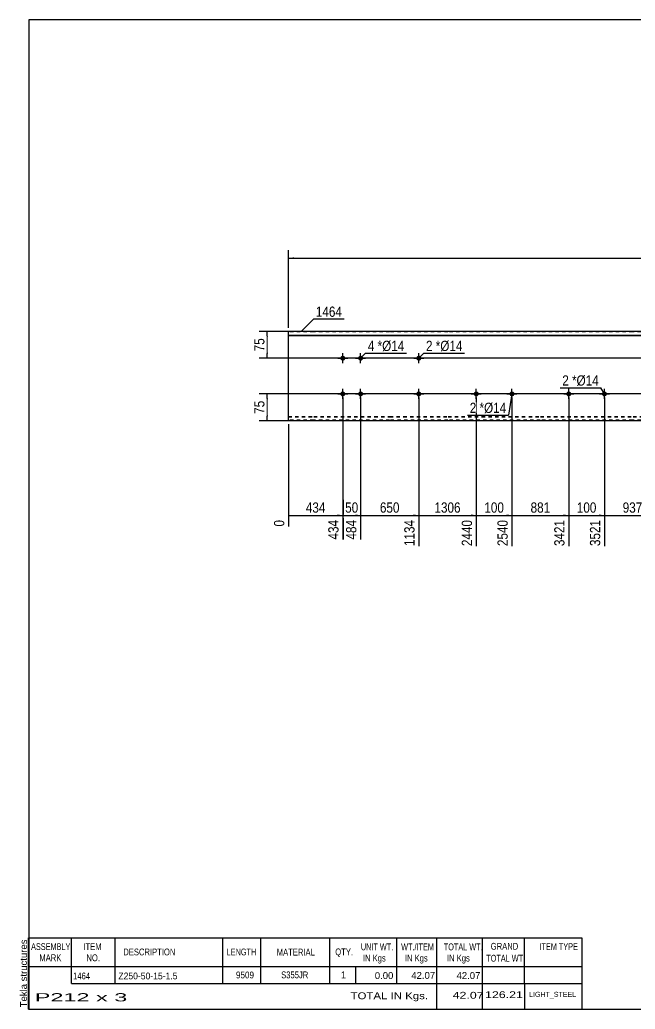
# Model space of a CAD drawing. Header units: millimetres. Extents: x -75 to 327, y -177 to 100.
# Drawn here: x -75.3 to 97.1, y -177.3 to 99.8 of the extents above; entities that cross this region are included whole.
import ezdxf

# ---------------------------------------------------------------- set-up
doc = ezdxf.new("R2010")
doc.units = ezdxf.units.MM
doc.linetypes.add('DXK_LINE_DOT1', pattern=[1.8814, 0.9407, -0.9407])
doc.styles.add('Arial', font='ARIAL.TTF', dxfattribs={"height": 0.2})
doc.styles.add('Arial Narrow', font='ARIALN.TTF', dxfattribs={"height": 0.2})

# ---------------------------------------------------------------- blocks, each defined once
blk = doc.blocks.new('Unknown-629090974-1769')
at = {"color": 5, "linetype": 'Continuous'}
for p, q in [((327.25, 99.75), (-72.75, 99.75)), ((-72.75, 99.75), (-72.75, -177.25)), ((327.25, -177.25), (327.25, 99.75)), ((-72.75, -177.25), (327.25, -177.25))]:
    blk.add_line(p, q, dxfattribs=at)
at = {"color": 174, "linetype": 'Continuous', "style": 'Arial'}
blk.add_text('Tekla structures', height=1.9102, rotation=90, dxfattribs=at).set_placement((-73.25, -176.75))
blk = doc.blocks.new('Bolt-629090974-1223 - 1203')
at = {"linetype": 'Continuous'}
for points in [[(52.59, -4.3, -1), (52.59, -5.7, -1)], [(62.59, -4.3, -1), (62.59, -5.7, -1)]]:
    blk.add_hatch(color=3, dxfattribs=at).paths.add_polyline_path(points)
at = {"color": 3, "linetype": 'Continuous'}
for p, q in [((51.19, -5), (53.99, -5)), ((52.59, -6.4), (52.59, -3.6)), ((61.19, -5), (63.99, -5)), ((62.59, -6.4), (62.59, -3.6))]:
    blk.add_line(p, q, dxfattribs=at)
blk = doc.blocks.new('Part-629090974-1218 - 1203')
at = {"color": 2, "linetype": 'Continuous'}
for p, q in [((0, -12.5), (0, 12.5)), ((7, 12.5), (0, 12.5)), ((0, 11.44), (7, 11.44)), ((0, 11.33), (7, 11.33)), ((28.29, 12.5), (7.1, 12.5)), ((7.1, 11.44), (28.29, 11.44)), ((7.1, 11.33), (28.29, 11.33)), ((44.59, 12.5), (28.39, 12.5)), ((28.39, 11.44), (44.59, 11.44)), ((28.39, 11.33), (44.59, 11.33)), ((70.49, 12.5), (44.69, 12.5)), ((44.69, 11.44), (70.49, 11.44)), ((44.69, 11.33), (70.49, 11.33)), ((96.39, 12.5), (70.59, 12.5)), ((70.59, 11.44), (96.39, 11.44)), ((70.59, 11.33), (96.39, 11.33)), ((111.89, 12.5), (96.49, 12.5)), ((96.49, 11.44), (111.89, 11.44)), ((96.49, 11.33), (111.89, 11.33)), ((137.79, 12.5), (111.99, 12.5)), ((111.99, 11.44), (137.79, 11.44)), ((111.99, 11.33), (137.79, 11.33)), ((163.69, 12.5), (137.89, 12.5)), ((137.89, 11.44), (163.69, 11.44)), ((137.89, 11.33), (163.69, 11.33)), ((179.98, 12.5), (163.79, 12.5)), ((163.79, 11.44), (179.98, 11.44)), ((163.79, 11.33), (179.98, 11.33)), ((196.28, 12.5), (180.08, 12.5)), ((180.08, 11.44), (196.28, 11.44)), ((180.08, 11.33), (196.28, 11.33)), ((228.97, 12.5), (196.38, 12.5)), ((196.38, 11.44), (228.97, 11.44)), ((196.38, 11.33), (228.97, 11.33)), ((245.27, 12.5), (229.07, 12.5)), ((229.07, 11.44), (245.27, 11.44)), ((229.07, 11.33), (245.27, 11.33)), ((255.96, 12.5), (245.37, 12.5)), ((245.37, 11.44), (255.96, 11.44)), ((245.37, 11.33), (255.96, 11.33)), ((255.96, 12.5), (255.96, -12.5)), ((7, -12.5), (0, -12.5)), ((28.29, -12.5), (7.1, -12.5)), ((44.59, -12.5), (28.39, -12.5)), ((70.49, -12.5), (44.69, -12.5)), ((96.39, -12.5), (70.59, -12.5)), ((111.89, -12.5), (96.49, -12.5)), ((137.79, -12.5), (111.99, -12.5)), ((163.69, -12.5), (137.89, -12.5)), ((179.98, -12.5), (163.79, -12.5)), ((196.28, -12.5), (180.08, -12.5)), ((228.97, -12.5), (196.38, -12.5)), ((245.27, -12.5), (229.07, -12.5)), ((255.96, -12.5), (245.37, -12.5))]:
    blk.add_line(p, q, dxfattribs=at)
at = {"color": 7, "linetype": 'DXK_LINE_DOT1'}
for p, q in [((7, 12.35), (0, 12.35)), ((28.29, 12.35), (7.1, 12.35)), ((44.59, 12.35), (28.39, 12.35)), ((70.49, 12.35), (44.69, 12.35)), ((96.39, 12.35), (70.59, 12.35)), ((111.89, 12.35), (96.49, 12.35)), ((137.79, 12.35), (111.99, 12.35)), ((163.69, 12.35), (137.89, 12.35)), ((179.98, 12.35), (163.79, 12.35)), ((196.28, 12.35), (180.08, 12.35)), ((228.97, 12.35), (196.38, 12.35)), ((245.27, 12.35), (229.07, 12.35)), ((255.96, 12.35), (245.37, 12.35)), ((0, -11.33), (7, -11.33)), ((0, -11.44), (7, -11.44)), ((7, -12.35), (0, -12.35)), ((7.1, -11.33), (28.29, -11.33)), ((7.1, -11.44), (28.29, -11.44)), ((28.29, -12.35), (7.1, -12.35)), ((28.39, -11.33), (44.59, -11.33)), ((28.39, -11.44), (44.59, -11.44)), ((44.59, -12.35), (28.39, -12.35)), ((44.69, -11.33), (70.49, -11.33)), ((44.69, -11.44), (70.49, -11.44)), ((70.49, -12.35), (44.69, -12.35)), ((70.59, -11.33), (96.39, -11.33)), ((70.59, -11.44), (96.39, -11.44)), ((96.39, -12.35), (70.59, -12.35)), ((96.49, -11.33), (111.89, -11.33)), ((96.49, -11.44), (111.89, -11.44)), ((111.89, -12.35), (96.49, -12.35)), ((111.99, -11.33), (137.79, -11.33)), ((111.99, -11.44), (137.79, -11.44)), ((137.79, -12.35), (111.99, -12.35)), ((137.89, -11.33), (163.69, -11.33)), ((137.89, -11.44), (163.69, -11.44)), ((163.69, -12.35), (137.89, -12.35)), ((163.79, -11.33), (179.98, -11.33)), ((163.79, -11.44), (179.98, -11.44)), ((179.98, -12.35), (163.79, -12.35)), ((180.08, -11.33), (196.28, -11.33)), ((180.08, -11.44), (196.28, -11.44)), ((196.28, -12.35), (180.08, -12.35)), ((196.38, -11.33), (228.97, -11.33)), ((196.38, -11.44), (228.97, -11.44)), ((228.97, -12.35), (196.38, -12.35)), ((229.07, -11.33), (245.27, -11.33)), ((229.07, -11.44), (245.27, -11.44)), ((245.27, -12.35), (229.07, -12.35)), ((245.37, -11.33), (255.96, -11.33)), ((245.37, -11.44), (255.96, -11.44)), ((255.96, -12.35), (245.37, -12.35))]:
    blk.add_line(p, q, dxfattribs=at)
blk = doc.blocks.new('Bolt-629090974-1219 - 1203')
at = {"linetype": 'Continuous'}
for points in [[(35.79, 5, -1), (37.19, 5, -1)], [(35.79, -5, -1), (37.19, -5, -1)]]:
    blk.add_hatch(color=3, dxfattribs=at).paths.add_polyline_path(points)
at = {"color": 3, "linetype": 'Continuous'}
for p, q in [((36.49, 3.6), (36.49, 6.4)), ((35.09, 5), (37.89, 5)), ((35.09, -5), (37.89, -5)), ((36.49, -6.4), (36.49, -3.6))]:
    blk.add_line(p, q, dxfattribs=at)
blk = doc.blocks.new('Bolt-629090974-1222 - 1203')
at = {"linetype": 'Continuous'}
for points in [[(78.49, -4.3, -1), (78.49, -5.7, -1)], [(88.49, -4.3, -1), (88.49, -5.7, -1)]]:
    blk.add_hatch(color=3, dxfattribs=at).paths.add_polyline_path(points)
at = {"color": 3, "linetype": 'Continuous'}
for p, q in [((77.09, -5), (79.89, -5)), ((78.49, -6.4), (78.49, -3.6)), ((87.09, -5), (89.89, -5)), ((88.49, -6.4), (88.49, -3.6))]:
    blk.add_line(p, q, dxfattribs=at)
blk = doc.blocks.new('Bolt-629090974-1224 - 1203')
at = {"linetype": 'Continuous'}
for points in [[(14.5, 5, -1), (15.9, 5, -1)], [(19.5, 5, -1), (20.9, 5, -1)], [(14.5, -5, -1), (15.9, -5, -1)], [(19.5, -5, -1), (20.9, -5, -1)]]:
    blk.add_hatch(color=3, dxfattribs=at).paths.add_polyline_path(points)
at = {"color": 3, "linetype": 'Continuous'}
for p, q in [((15.2, 3.6), (15.2, 6.4)), ((20.2, 3.6), (20.2, 6.4)), ((13.8, 5), (16.6, 5)), ((18.8, 5), (21.6, 5)), ((13.8, -5), (16.6, -5)), ((15.2, -6.4), (15.2, -3.6)), ((18.8, -5), (21.6, -5)), ((20.2, -6.4), (20.2, -3.6))]:
    blk.add_line(p, q, dxfattribs=at)
blk = doc.blocks.new('StraightDimension-629090974-1284 - 1203')
at = {"linetype": 'Continuous'}
blk.add_hatch(color=7, dxfattribs=at).paths.add_polyline_path([(51.09, -38.75), (52.59, -39), (51.09, -39.25)])
at = {"color": 7, "linetype": 'Continuous'}
for p, q in [((36.49, -6), (36.49, -47.61)), ((52.59, -6), (52.59, -47.61)), ((36.49, -39), (52.59, -39))]:
    blk.add_line(p, q, dxfattribs=at)
at = {"color": 0}
blk.add_wipeout([(48.8, -38.85), (48.8, -34.65), (40.28, -34.65), (40.28, -38.85)], dxfattribs=at)
at = {"color": 3, "style": 'Arial Narrow'}
blk.add_text('1306', height=2.863, dxfattribs=at).set_placement((40.88, -38.25))
at = {"color": 0, "linetype": 'Continuous'}
blk.add_wipeout([(51.99, -39.7), (47.79, -39.7), (47.79, -48.21), (51.99, -48.21)], dxfattribs=at)
at = {"color": 3, "linetype": 'Continuous', "style": 'Arial Narrow'}
blk.add_text('2440', height=2.863, rotation=90.0002, dxfattribs=at).set_placement((51.39, -47.61))
blk = doc.blocks.new('StraightDimension-629090974-1283 - 1203')
at = {"linetype": 'Continuous'}
blk.add_hatch(color=7, dxfattribs=at).paths.add_polyline_path([(61.09, -38.75), (62.59, -39), (61.09, -39.25)])
at = {"color": 7, "linetype": 'Continuous'}
for p, q in [((52.59, -6), (52.59, -47.61)), ((62.59, -6), (62.59, -47.61)), ((52.59, -39), (62.59, -39))]:
    blk.add_line(p, q, dxfattribs=at)
at = {"color": 0}
blk.add_wipeout([(60.93, -38.85), (60.93, -34.65), (54.25, -34.65), (54.25, -38.85)], dxfattribs=at)
at = {"color": 3, "style": 'Arial Narrow'}
blk.add_text('100', height=2.863, dxfattribs=at).set_placement((54.85, -38.25))
at = {"color": 0, "linetype": 'Continuous'}
blk.add_wipeout([(61.99, -39.7), (57.79, -39.7), (57.79, -48.21), (61.99, -48.21)], dxfattribs=at)
at = {"color": 3, "linetype": 'Continuous', "style": 'Arial Narrow'}
blk.add_text('2540', height=2.863, rotation=90.0002, dxfattribs=at).set_placement((61.39, -47.61))
blk = doc.blocks.new('StraightDimension-629090974-1282 - 1203')
at = {"linetype": 'Continuous'}
blk.add_hatch(color=7, dxfattribs=at).paths.add_polyline_path([(76.99, -38.75), (78.49, -39), (76.99, -39.25)])
at = {"color": 7, "linetype": 'Continuous'}
for p, q in [((62.59, -6), (62.59, -47.61)), ((78.49, -6), (78.49, -47.61)), ((62.59, -39), (78.49, -39))]:
    blk.add_line(p, q, dxfattribs=at)
at = {"color": 0}
blk.add_wipeout([(73.88, -38.85), (73.88, -34.65), (67.2, -34.65), (67.2, -38.85)], dxfattribs=at)
at = {"color": 3, "style": 'Arial Narrow'}
blk.add_text('881', height=2.863, dxfattribs=at).set_placement((67.8, -38.25))
at = {"color": 0, "linetype": 'Continuous'}
blk.add_wipeout([(77.89, -39.7), (73.69, -39.7), (73.69, -48.21), (77.89, -48.21)], dxfattribs=at)
at = {"color": 3, "linetype": 'Continuous', "style": 'Arial Narrow'}
blk.add_text('3421', height=2.863, rotation=90.0002, dxfattribs=at).set_placement((77.29, -47.61))
blk = doc.blocks.new('StraightDimension-629090974-1286 - 1203')
at = {"linetype": 'Continuous'}
blk.add_hatch(color=7, dxfattribs=at).paths.add_polyline_path([(18.7, -38.75), (20.2, -39), (18.7, -39.25)])
at = {"color": 7, "linetype": 'Continuous'}
for p, q in [((15.2, -6), (15.2, -45.78)), ((20.2, -6), (20.2, -45.78)), ((15.2, -39), (20.2, -39))]:
    blk.add_line(p, q, dxfattribs=at)
at = {"color": 0}
blk.add_wipeout([(20.13, -38.85), (20.13, -34.65), (15.27, -34.65), (15.27, -38.85)], dxfattribs=at)
at = {"color": 3, "style": 'Arial Narrow'}
blk.add_text('50', height=2.863, dxfattribs=at).set_placement((15.87, -38.25))
at = {"color": 0, "linetype": 'Continuous'}
blk.add_wipeout([(19.6, -39.7), (15.4, -39.7), (15.4, -46.38), (19.6, -46.38)], dxfattribs=at)
at = {"color": 3, "linetype": 'Continuous', "style": 'Arial Narrow'}
blk.add_text('484', height=2.863, rotation=90.0002, dxfattribs=at).set_placement((19, -45.78))
blk = doc.blocks.new('StraightDimension-629090974-1280 - 1203')
at = {"linetype": 'Continuous'}
blk.add_hatch(color=7, dxfattribs=at).paths.add_polyline_path([(102.69, -38.75), (104.19, -39), (102.69, -39.25)])
at = {"color": 7, "linetype": 'Continuous'}
for p, q in [((88.49, -6), (88.49, -47.61)), ((104.19, -6), (104.19, -47.61)), ((88.49, -39), (104.19, -39))]:
    blk.add_line(p, q, dxfattribs=at)
at = {"color": 0}
blk.add_wipeout([(99.68, -38.85), (99.68, -34.65), (93, -34.65), (93, -38.85)], dxfattribs=at)
at = {"color": 3, "style": 'Arial Narrow'}
blk.add_text('937', height=2.863, dxfattribs=at).set_placement((93.6, -38.25))
at = {"color": 0, "linetype": 'Continuous'}
blk.add_wipeout([(103.59, -39.7), (99.39, -39.7), (99.39, -48.21), (103.59, -48.21)], dxfattribs=at)
at = {"color": 3, "linetype": 'Continuous', "style": 'Arial Narrow'}
blk.add_text('4459', height=2.863, rotation=90.0002, dxfattribs=at).set_placement((102.99, -47.61))
blk = doc.blocks.new('StraightDimension-629090974-1354 - 1203')
at = {"linetype": 'Continuous'}
for points in [[(-6.25, 11), (-6, 12.5), (-5.75, 11)], [(-5.75, 6.5), (-6, 5), (-6.25, 6.5)]]:
    blk.add_hatch(color=7, dxfattribs=at).paths.add_polyline_path(points)
at = {"color": 7, "linetype": 'Continuous'}
for p, q in [((14.2, 12.5), (-8.25, 12.5)), ((-6, 5), (-6, 12.5)), ((170.88, 5), (-8.25, 5))]:
    blk.add_line(p, q, dxfattribs=at)
at = {"color": 0}
blk.add_wipeout([(-6.15, 11.18), (-10.35, 11.18), (-10.35, 6.32), (-6.15, 6.32)], dxfattribs=at)
at = {"color": 3, "style": 'Arial Narrow'}
blk.add_text('75', height=2.863, rotation=90.0002, dxfattribs=at).set_placement((-6.75, 6.92))
blk = doc.blocks.new('StraightDimension-629090974-1287 - 1203')
at = {"linetype": 'Continuous'}
blk.add_hatch(color=7, dxfattribs=at).paths.add_polyline_path([(13.7, -38.75), (15.2, -39), (13.7, -39.25)])
at = {"color": 7, "linetype": 'Continuous'}
for p, q in [((15.2, -6), (15.2, -45.78)), ((0, -13.5), (0, -42.13)), ((0, -39), (15.2, -39))]:
    blk.add_line(p, q, dxfattribs=at)
at = {"color": 0}
blk.add_wipeout([(10.94, -38.85), (10.94, -34.65), (4.26, -34.65), (4.26, -38.85)], dxfattribs=at)
at = {"color": 0, "linetype": 'Continuous'}
blk.add_wipeout([(-0.6, -39.7), (-4.8, -39.7), (-4.8, -42.73), (-0.6, -42.73)], dxfattribs=at)
at = {"color": 3, "style": 'Arial Narrow'}
blk.add_text('434', height=2.863, dxfattribs=at).set_placement((4.86, -38.25))
at = {"color": 3, "linetype": 'Continuous', "style": 'Arial Narrow'}
blk.add_text('0', height=2.86, rotation=90.0002, dxfattribs=at).set_placement((-1.2, -42.13))
at = {"color": 0, "linetype": 'Continuous'}
blk.add_wipeout([(14.6, -39.7), (10.4, -39.7), (10.4, -46.38), (14.6, -46.38)], dxfattribs=at)
at = {"color": 3, "linetype": 'Continuous', "style": 'Arial Narrow'}
blk.add_text('434', height=2.863, rotation=90.0002, dxfattribs=at).set_placement((14, -45.78))
blk = doc.blocks.new('StraightDimension-629090974-1281 - 1203')
at = {"linetype": 'Continuous'}
blk.add_hatch(color=7, dxfattribs=at).paths.add_polyline_path([(86.99, -38.75), (88.49, -39), (86.99, -39.25)])
at = {"color": 7, "linetype": 'Continuous'}
for p, q in [((78.49, -6), (78.49, -47.61)), ((88.49, -6), (88.49, -47.61)), ((78.49, -39), (88.49, -39))]:
    blk.add_line(p, q, dxfattribs=at)
at = {"color": 0}
blk.add_wipeout([(86.83, -38.85), (86.83, -34.65), (80.15, -34.65), (80.15, -38.85)], dxfattribs=at)
at = {"color": 3, "style": 'Arial Narrow'}
blk.add_text('100', height=2.863, dxfattribs=at).set_placement((80.75, -38.25))
at = {"color": 0, "linetype": 'Continuous'}
blk.add_wipeout([(87.89, -39.7), (83.69, -39.7), (83.69, -48.21), (87.89, -48.21)], dxfattribs=at)
at = {"color": 3, "linetype": 'Continuous', "style": 'Arial Narrow'}
blk.add_text('3521', height=2.863, rotation=90.0002, dxfattribs=at).set_placement((87.29, -47.61))
blk = doc.blocks.new('StraightDimension-629090974-1285 - 1203')
at = {"linetype": 'Continuous'}
blk.add_hatch(color=7, dxfattribs=at).paths.add_polyline_path([(34.99, -38.75), (36.49, -39), (34.99, -39.25)])
at = {"color": 7, "linetype": 'Continuous'}
for p, q in [((20.2, -6), (20.2, -45.78)), ((36.49, -6), (36.49, -47.61)), ((20.2, -39), (36.49, -39))]:
    blk.add_line(p, q, dxfattribs=at)
at = {"color": 0}
blk.add_wipeout([(31.69, -38.85), (31.69, -34.65), (25, -34.65), (25, -38.85)], dxfattribs=at)
at = {"color": 3, "style": 'Arial Narrow'}
blk.add_text('650', height=2.863, dxfattribs=at).set_placement((25.6, -38.25))
at = {"color": 0, "linetype": 'Continuous'}
blk.add_wipeout([(35.89, -39.7), (31.69, -39.7), (31.69, -48.21), (35.89, -48.21)], dxfattribs=at)
at = {"color": 3, "linetype": 'Continuous', "style": 'Arial Narrow'}
blk.add_text('1134', height=2.863, rotation=90.0002, dxfattribs=at).set_placement((35.29, -47.61))
blk = doc.blocks.new('StraightDimension-629090974-1362 - 1203')
at = {"linetype": 'Continuous'}
for points in [[(-6.25, -6.5), (-6, -5), (-5.75, -6.5)], [(-5.75, -11), (-6, -12.5), (-6.25, -11)]]:
    blk.add_hatch(color=7, dxfattribs=at).paths.add_polyline_path(points)
at = {"color": 7, "linetype": 'Continuous'}
for p, q in [((170.88, -5), (-8.25, -5)), ((-6, -12.5), (-6, -5)), ((14.2, -12.5), (-8.25, -12.5))]:
    blk.add_line(p, q, dxfattribs=at)
at = {"color": 0}
blk.add_wipeout([(-6.15, -6.32), (-10.35, -6.32), (-10.35, -11.18), (-6.15, -11.18)], dxfattribs=at)
at = {"color": 3, "style": 'Arial Narrow'}
blk.add_text('75', height=2.863, rotation=90.0002, dxfattribs=at).set_placement((-6.75, -10.58))
blk = doc.blocks.new('StraightDimension-629090974-1374 - 1203')
at = {"linetype": 'Continuous'}
for points in [[(1.5, 32.75), (0, 33), (1.5, 33.25)], [(254.46, 33.25), (255.96, 33), (254.46, 32.75)]]:
    blk.add_hatch(color=7, dxfattribs=at).paths.add_polyline_path(points)
at = {"color": 7, "linetype": 'Continuous'}
for p, q in [((0, 13.5), (0, 35.25)), ((255.96, 13.5), (255.96, 35.25)), ((0, 33), (255.96, 33))]:
    blk.add_line(p, q, dxfattribs=at)
at = {"color": 0}
blk.add_wipeout([(132.24, 33.15), (132.24, 37.35), (123.73, 37.35), (123.73, 33.15)], dxfattribs=at)
at = {"color": 3, "style": 'Arial Narrow'}
blk.add_text('9509', height=2.863, dxfattribs=at).set_placement((124.33, 33.75))
blk = doc.blocks.new('CBS_BOM-629090974-1832')
at = {"color": 7, "linetype": 'Continuous'}
for p, q in [((-72.78, -165.28), (-72.78, -157.28)), ((-72.78, -157.28), (82.14, -157.28)), ((-60.78, -165.28), (-60.78, -157.28)), ((-48.59, -165.28), (-48.59, -157.28)), ((-18.43, -165.28), (-18.43, -157.28)), ((-7.75, -165.28), (-7.75, -157.28)), ((11.57, -165.28), (11.57, -157.28)), ((30.37, -165.28), (30.37, -157.28)), ((41.58, -165.28), (41.58, -157.28)), ((54.37, -165.28), (54.37, -157.28)), ((66.12, -165.28), (66.12, -157.28)), ((82.14, -157.29), (82.14, -165.27)), ((-72.78, -165.28), (82.14, -165.28)), ((-72.78, -170.08), (-72.78, -165.28)), ((-60.78, -170.08), (-60.78, -165.28)), ((-48.59, -170.08), (-48.59, -165.28)), ((-18.43, -170.08), (-18.43, -165.28)), ((-7.75, -170.08), (-7.75, -165.28)), ((11.57, -170.08), (11.57, -165.28)), ((18.83, -170.08), (18.83, -165.28)), ((30.37, -170.08), (30.37, -165.28)), ((41.58, -170.08), (41.58, -165.28)), ((54.37, -170.08), (54.37, -165.28)), ((66.14, -170.08), (66.14, -165.28)), ((82.14, -165.28), (82.14, -170.08)), ((-72.78, -177.28), (-72.78, -170.1)), ((-60.78, -170.08), (82.14, -170.08)), ((41.58, -177.28), (41.58, -170.1)), ((54.37, -177.28), (54.37, -170.1)), ((66.18, -177.28), (66.18, -170.1)), ((82.14, -170.08), (82.14, -177.28)), ((-72.78, -177.28), (82.14, -177.28))]:
    blk.add_line(p, q, dxfattribs=at)
at = {"color": 3, "linetype": 'Continuous', "style": 'Arial'}
for s, height, width, p in [('ASSEMBLY', 1.91, 0.7, (-72.1, -160.71)), ('ITEM', 1.91, 0.8, (-57.45, -160.71)), ('DESCRIPTION', 1.9102, 0.8, (-46.27, -162.21)), ('LENGTH', 1.91, 0.7, (-17.32, -162.21)), ('MATERIAL', 1.91, 0.8, (-3.3, -162.26)), ('QTY.', 1.91, 0.8, (13.09, -162.18)), ('UNIT WT.', 1.91, 0.7, (20.26, -160.78)), ('WT./ITEM', 1.91, 0.7, (31.55, -160.78)), ('TOTAL WT.', 1.91, 0.7, (43.49, -160.78)), ('GRAND', 1.91, 0.8, (56.64, -160.62)), ('ITEM TYPE', 1.91, 0.7, (70.28, -160.7)), ('MARK', 1.91, 0.8, (-69.78, -163.84)), ('NO.', 1.91, 0.8, (-56.6, -163.84)), ('IN Kgs', 1.91, 0.8, (20.84, -163.92)), ('IN Kgs', 1.91, 0.8, (32.59, -163.92)), ('IN Kgs', 1.91, 0.8, (44.38, -163.92)), ('TOTAL WT.', 1.91, 0.7, (55.38, -163.96))]:
    blk.add_text(s, height=height, dxfattribs=dict(at, width=width)).set_placement(p)
at = {"color": 7, "linetype": 'Continuous', "style": 'Arial'}
for s, height, width, p in [('1464', 1.91, 0.8, (-60.32, -168.93)), ('Z250-50-15-1.5', 1.9102, 0.9, (-47.65, -168.93)), ('9509', 1.91, 0.85, (-14.71, -168.65)), ('S355JR', 1.91, 0.8, (-2.06, -168.62))]:
    blk.add_text(s, height=height, dxfattribs=dict(at, width=width)).set_placement(p)
for s, p in [('1', (14.66, -168.62)), ('0.00', (24.17, -168.81)), ('42.07', (34.39, -168.78)), ('42.07', (47.06, -168.81))]:
    blk.add_text(s, height=1.91, dxfattribs=at).set_placement(p)
at = {"color": 6, "linetype": 'Continuous', "style": 'Arial'}
for s, height, width, p in [('P212 x 3', 2.292, 2.05, (-71.06, -175.09)), ('TOTAL IN Kgs.', 1.9102, 1.2, (17.38, -174.48)), ('42.07', 1.91, 1.3, (45.97, -174.33)), ('126.21', 1.91, 1.3, (55.04, -174.17))]:
    blk.add_text(s, height=height, dxfattribs=dict(at, width=width)).set_placement(p)
blk.add_text('LIGHT_STEEL', height=1.4135, dxfattribs=at).set_placement((67.39, -173.83))
blk = doc.blocks.new('Mark-629090974-1400 - 1203')
at = {"color": 0}
blk.add_wipeout([(24.04, 7.01), (24.04, 10.01), (22.21, 10.01), (22.21, 7.01)], dxfattribs=at)
blk.add_wipeout([(24.04, 7.01), (24.04, 10.01), (22.21, 10.01), (22.21, 7.01)], dxfattribs=at)
at = {"color": 7, "linetype": 'Continuous'}
blk.add_line((20.2, 5), (21.61, 6.41), dxfattribs=at)
at = {"color": 0}
blk.add_wipeout([(26.22, 7.01), (26.22, 10.01), (24.94, 10.01), (24.94, 7.01)], dxfattribs=at)
blk.add_wipeout([(26.22, 7.01), (26.22, 10.01), (24.94, 10.01), (24.94, 7.01)], dxfattribs=at)
at = {"color": 3, "style": 'Arial Narrow'}
blk.add_text('4', height=2.86, dxfattribs=at).set_placement((22.21, 7.01))
at = {"color": 0}
blk.add_wipeout([(32.43, 7.01), (32.43, 10.01), (26.22, 10.01), (26.22, 7.01)], dxfattribs=at)
blk.add_wipeout([(32.43, 7.01), (32.43, 10.01), (26.22, 10.01), (26.22, 7.01)], dxfattribs=at)
at = {"color": 7, "linetype": 'Continuous'}
blk.add_line((21.61, 6.41), (33.03, 6.41), dxfattribs=at)
at = {"color": 3, "style": 'Arial Narrow'}
for s, height, p in [('*', 2.86, (24.94, 7.01)), ('Ø14', 2.863, (26.22, 7.01))]:
    blk.add_text(s, height=height, dxfattribs=at).set_placement(p)
blk = doc.blocks.new('Mark-629090974-1377 - 1203')
at = {"color": 0}
blk.add_wipeout([(14.9725, 16.5865), (14.9725, 19.5865), (7.66, 19.5865), (7.66, 16.5865)], dxfattribs=at)
blk.add_wipeout([(14.9725, 16.5865), (14.9725, 19.5865), (7.66, 19.5865), (7.66, 16.5865)], dxfattribs=at)
at = {"color": 7, "linetype": 'Continuous'}
for p, q in [((3.5245, 12.451), (7.06, 15.9865)), ((7.06, 15.9865), (15.5725, 15.9865))]:
    blk.add_line(p, q, dxfattribs=at)
at = {"color": 3, "style": 'Arial Narrow'}
blk.add_text('1464', height=2.86328, dxfattribs=at).set_placement((7.66, 16.5865))
blk = doc.blocks.new('Mark-629090974-1395 - 1203')
at = {"color": 0}
blk.add_wipeout([(40.33, 7.01), (40.33, 10.01), (38.51, 10.01), (38.51, 7.01)], dxfattribs=at)
blk.add_wipeout([(40.33, 7.01), (40.33, 10.01), (38.51, 10.01), (38.51, 7.01)], dxfattribs=at)
at = {"color": 7, "linetype": 'Continuous'}
blk.add_line((36.49, 5), (37.91, 6.41), dxfattribs=at)
at = {"color": 0}
blk.add_wipeout([(42.51, 7.01), (42.51, 10.01), (41.23, 10.01), (41.23, 7.01)], dxfattribs=at)
blk.add_wipeout([(42.51, 7.01), (42.51, 10.01), (41.23, 10.01), (41.23, 7.01)], dxfattribs=at)
at = {"color": 3, "style": 'Arial Narrow'}
blk.add_text('2', height=2.86, dxfattribs=at).set_placement((38.51, 7.01))
at = {"color": 0}
blk.add_wipeout([(48.72, 7.01), (48.72, 10.01), (42.51, 10.01), (42.51, 7.01)], dxfattribs=at)
blk.add_wipeout([(48.72, 7.01), (48.72, 10.01), (42.51, 10.01), (42.51, 7.01)], dxfattribs=at)
at = {"color": 7, "linetype": 'Continuous'}
blk.add_line((37.91, 6.41), (49.32, 6.41), dxfattribs=at)
at = {"color": 3, "style": 'Arial Narrow'}
for s, height, p in [('*', 2.86, (41.23, 7.01)), ('Ø14', 2.863, (42.51, 7.01))]:
    blk.add_text(s, height=height, dxfattribs=at).set_placement(p)
blk = doc.blocks.new('Mark-629090974-1398 - 1203')
at = {"color": 0}
blk.add_wipeout([(78.5, -2.67), (78.5, 0.33), (76.67, 0.33), (76.67, -2.67)], dxfattribs=at)
blk.add_wipeout([(78.5, -2.67), (78.5, 0.33), (76.67, 0.33), (76.67, -2.67)], dxfattribs=at)
blk.add_wipeout([(80.67, -2.67), (80.67, 0.33), (79.4, 0.33), (79.4, -2.67)], dxfattribs=at)
blk.add_wipeout([(80.67, -2.67), (80.67, 0.33), (79.4, 0.33), (79.4, -2.67)], dxfattribs=at)
at = {"color": 3, "style": 'Arial Narrow'}
blk.add_text('2', height=2.86, dxfattribs=at).set_placement((76.67, -2.67))
at = {"color": 0}
blk.add_wipeout([(86.89, -2.67), (86.89, 0.33), (80.67, 0.33), (80.67, -2.67)], dxfattribs=at)
blk.add_wipeout([(86.89, -2.67), (86.89, 0.33), (80.67, 0.33), (80.67, -2.67)], dxfattribs=at)
at = {"color": 7, "linetype": 'Continuous'}
for p in [(76.07, -3.27), (88.49, -5)]:
    blk.add_line(p, (87.49, -3.27), dxfattribs=at)
at = {"color": 3, "style": 'Arial Narrow'}
for s, height, p in [('*', 2.86, (79.4, -2.67)), ('Ø14', 2.863, (80.67, -2.67))]:
    blk.add_text(s, height=height, dxfattribs=at).set_placement(p)
blk = doc.blocks.new('Mark-629090974-1399 - 1203')
at = {"color": 0}
blk.add_wipeout([(52.6, -10.33), (52.6, -7.33), (50.77, -7.33), (50.77, -10.33)], dxfattribs=at)
blk.add_wipeout([(52.6, -10.33), (52.6, -7.33), (50.77, -7.33), (50.77, -10.33)], dxfattribs=at)
blk.add_wipeout([(54.77, -10.33), (54.77, -7.33), (53.5, -7.33), (53.5, -10.33)], dxfattribs=at)
blk.add_wipeout([(54.77, -10.33), (54.77, -7.33), (53.5, -7.33), (53.5, -10.33)], dxfattribs=at)
at = {"color": 3, "style": 'Arial Narrow'}
blk.add_text('2', height=2.86, dxfattribs=at).set_placement((50.77, -10.33))
at = {"color": 0}
blk.add_wipeout([(60.99, -10.33), (60.99, -7.33), (54.77, -7.33), (54.77, -10.33)], dxfattribs=at)
blk.add_wipeout([(60.99, -10.33), (60.99, -7.33), (54.77, -7.33), (54.77, -10.33)], dxfattribs=at)
at = {"color": 7, "linetype": 'Continuous'}
for p in [(62.59, -5), (50.17, -10.93)]:
    blk.add_line(p, (61.59, -10.93), dxfattribs=at)
at = {"color": 3, "style": 'Arial Narrow'}
for s, height, p in [('*', 2.86, (53.5, -10.33)), ('Ø14', 2.863, (54.77, -10.33))]:
    blk.add_text(s, height=height, dxfattribs=at).set_placement(p)

msp = doc.modelspace()

# ---------------------------------------------------------------- block references
for name in ['Unknown-629090974-1769', 'Part-629090974-1218 - 1203', 'Bolt-629090974-1224 - 1203', 'Bolt-629090974-1219 - 1203', 'Bolt-629090974-1223 - 1203', 'Bolt-629090974-1222 - 1203', 'CBS_BOM-629090974-1832']:
    msp.add_blockref(name, (0, 0))

# ---------------------------------------------------------------- next in the draw order: block references
for name in ['StraightDimension-629090974-1354 - 1203', 'StraightDimension-629090974-1286 - 1203', 'StraightDimension-629090974-1284 - 1203', 'StraightDimension-629090974-1280 - 1203']:
    msp.add_blockref(name, (0, 0))

# ---------------------------------------------------------------- next in the draw order: block references
for name in ['StraightDimension-629090974-1374 - 1203', 'Mark-629090974-1400 - 1203', 'Mark-629090974-1395 - 1203', 'StraightDimension-629090974-1287 - 1203', 'StraightDimension-629090974-1285 - 1203', 'StraightDimension-629090974-1283 - 1203']:
    msp.add_blockref(name, (0, 0))

# ---------------------------------------------------------------- next in the draw order: block references
for name in ['Mark-629090974-1377 - 1203', 'StraightDimension-629090974-1282 - 1203']:
    msp.add_blockref(name, (0, 0))

# ---------------------------------------------------------------- next in the draw order: block references
msp.add_blockref('StraightDimension-629090974-1281 - 1203', (0, 0))

# ---------------------------------------------------------------- next in the draw order: block references
msp.add_blockref('StraightDimension-629090974-1362 - 1203', (0, 0))

# ---------------------------------------------------------------- next in the draw order: block references
for name in ['Mark-629090974-1398 - 1203', 'Mark-629090974-1399 - 1203']:
    msp.add_blockref(name, (0, 0))

doc.saveas('drawing.dxf')
